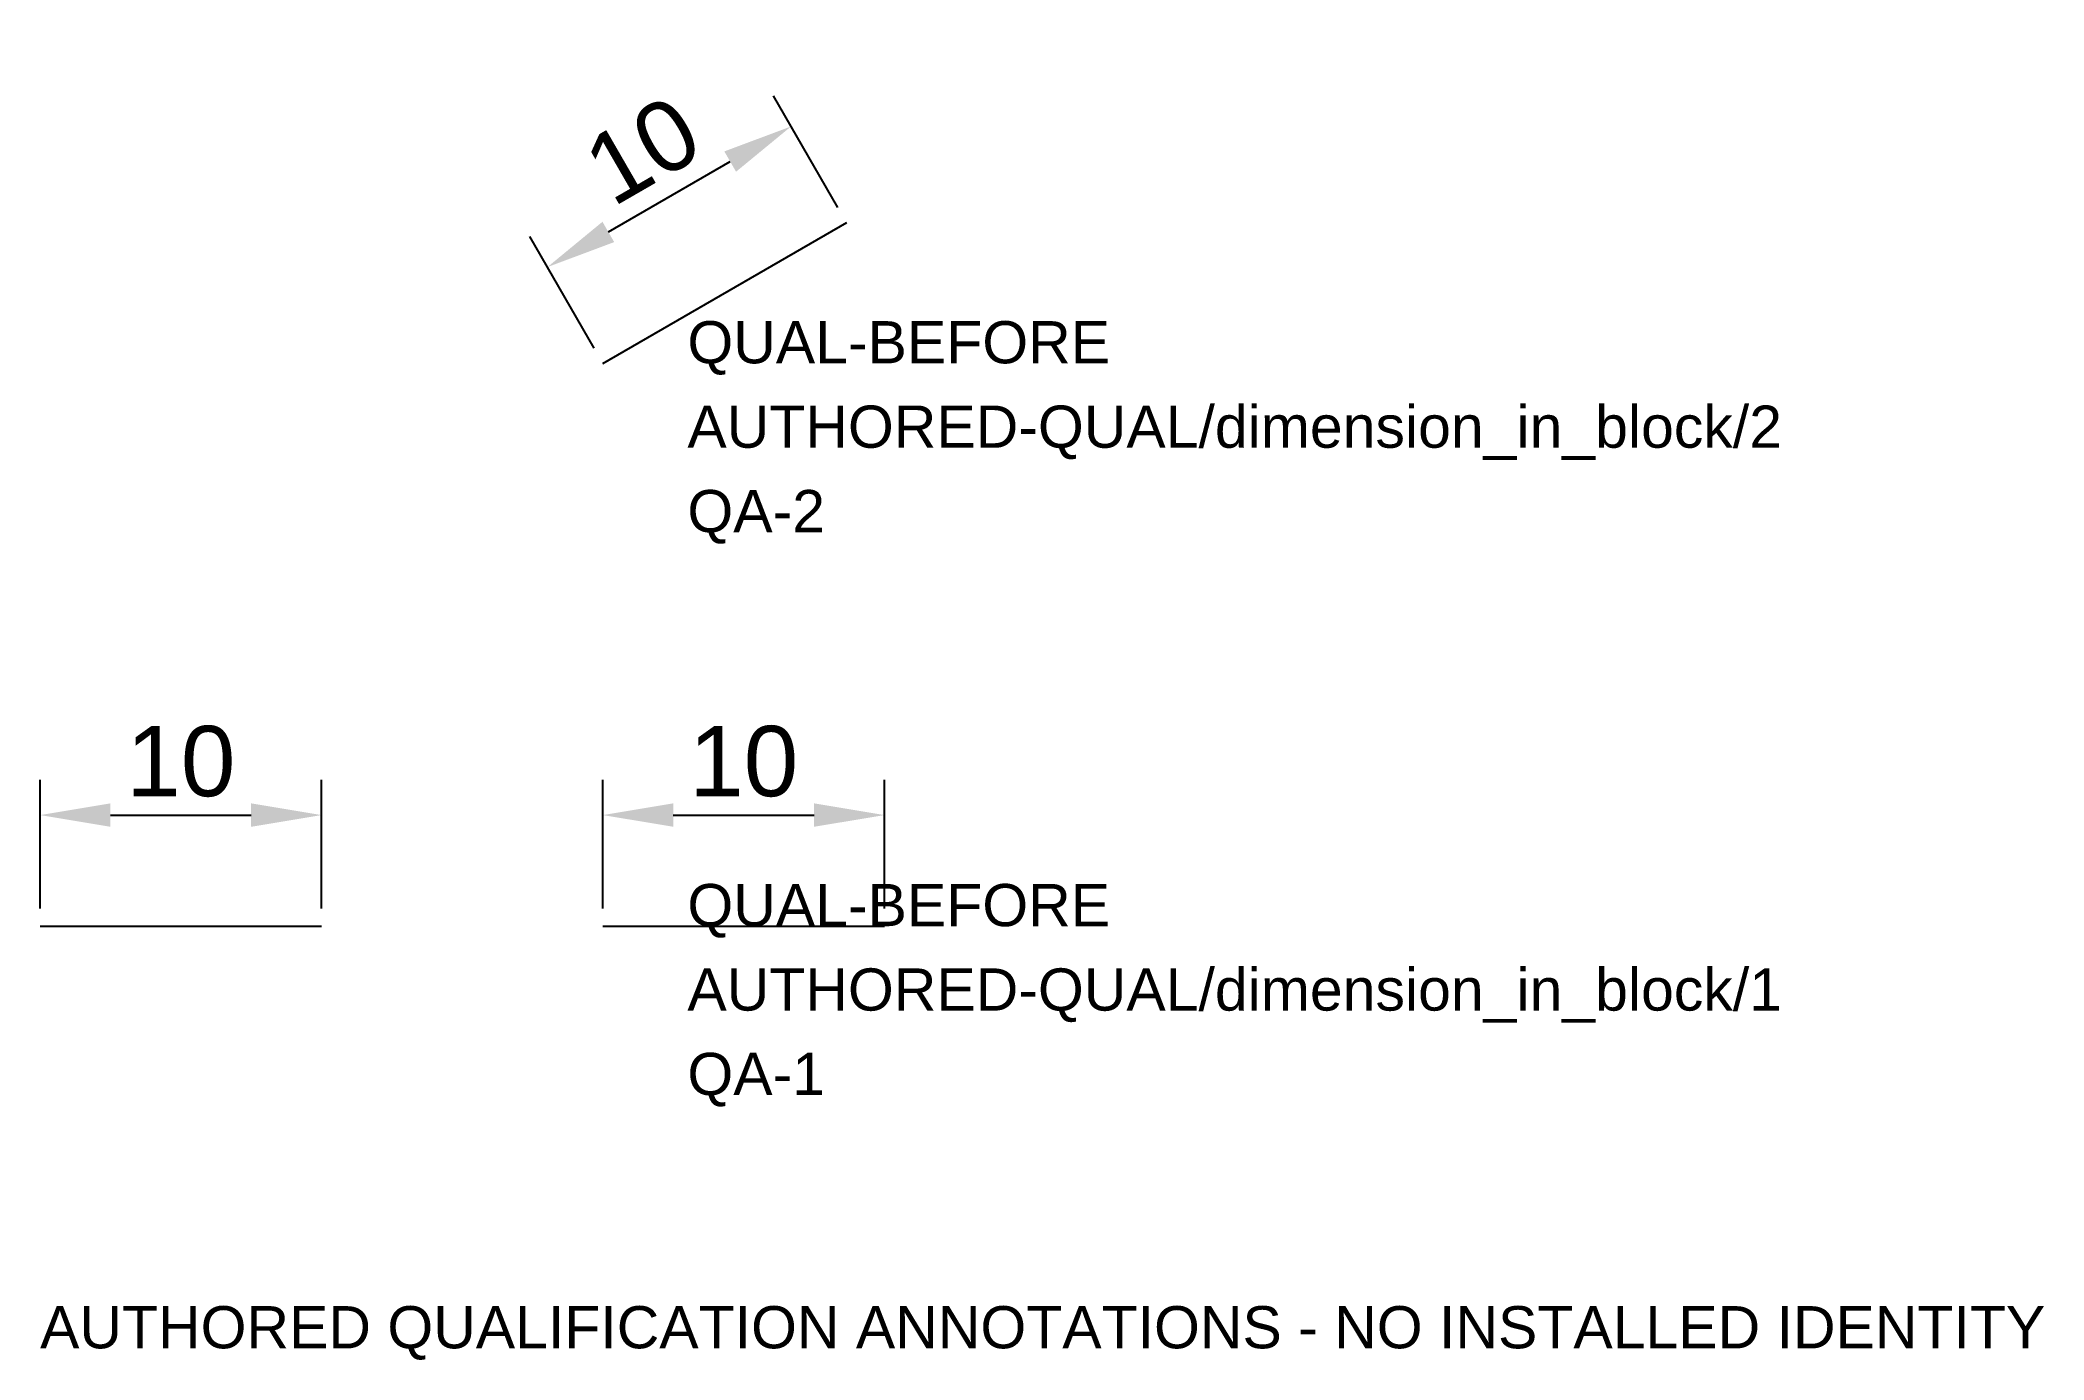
# Model space of a CAD drawing. Header units: metres. Extents: x 0 to 71.2, y -15.4 to 31.5.
import ezdxf

# ---------------------------------------------------------------- set-up
doc = ezdxf.new("R2010")
doc.units = ezdxf.units.M
doc.layers.add('ICT_QUAL_TEST_ONLY', color=7, linetype='Continuous')
doc.styles.get("Standard").update_dxf_attribs({"font": 'arial.ttf'})
doc.dimstyles.new('ISO-25', dxfattribs={"dimtxt": 2.5, "dimasz": 2.5, "dimexe": 1.25, "dimexo": 0.625, "dimtad": 1, "dimtxsty": 'Standard', "dimcen": 2.5, "dimazin": 3, "dimtfac": 1, "dimtmove": 0, "dimatfit": 3})

# ---------------------------------------------------------------- blocks, each defined once
blk = doc.blocks.new('*D1')
at = {"color": 0, "lineweight": -2}
for p, q in [((0, 0.625), (0, 5.198)), ((10, 0.625), (10, 5.198)), ((2.5, 3.948), (7.5, 3.948))]:
    blk.add_line(p, q, dxfattribs=at)
at = {"color": 0}
for points in [[(2.5, 4.365), (2.5, 3.532), (0, 3.948)], [(7.5, 3.532), (7.5, 4.365), (10, 3.948)]]:
    blk.add_solid(points, dxfattribs=at)
at = {"layer": 'Defpoints', "color": 0}
for p in [(10, 3.948), (0, 0), (10, 0)]:
    blk.add_point(p, dxfattribs=at)
at = {"color": 0, "insert": (5, 5.85), "char_height": 2.5, "attachment_point": 5}
blk.add_mtext('10', dxfattribs=at)
blk = doc.blocks.new('*D3')
at = {"color": 0, "lineweight": -2}
for p, q in [((0, 0.625), (0, 5.198)), ((10, 0.625), (10, 5.198)), ((2.5, 3.948), (7.5, 3.948))]:
    blk.add_line(p, q, dxfattribs=at)
at = {"color": 0}
for points in [[(2.5, 4.365), (2.5, 3.532), (0, 3.948)], [(7.5, 3.532), (7.5, 4.365), (10, 3.948)]]:
    blk.add_solid(points, dxfattribs=at)
at = {"layer": 'Defpoints', "color": 0}
for p in [(10, 3.948), (0, 0), (10, 0)]:
    blk.add_point(p, dxfattribs=at)
at = {"color": 0, "insert": (5, 5.85), "char_height": 2.5, "attachment_point": 5}
blk.add_mtext('10', dxfattribs=at)
blk = doc.blocks.new('BLK_WITH_DIM')
blk.add_line((0, 0), (10, 0))
dim = blk.add_aligned_dim(p1=(0, 0), p2=(10, 0), distance=3.948, dimstyle='ISO-25')
dim.commit()
dim.dimension.update_dxf_attribs({"geometry": '*D3', "text_midpoint": (5, 5.85)})

msp = doc.modelspace()

# ---------------------------------------------------------------- linework, layer by layer
msp.add_line((0, 0), (10, 0))

# ---------------------------------------------------------------- block references
ref = msp.add_blockref('BLK_WITH_DIM', (20, 20), dxfattribs=dict(rotation=30))
ref.add_attrib('MANUFACTURER', 'QUAL-BEFORE', (23, 20), dxfattribs={"layer": 'ICT_QUAL_TEST_ONLY', "height": 1.5})
ref.add_attrib('ICT_ID', 'AUTHORED-QUAL/dimension_in_block/2', (23, 17), dxfattribs={"layer": 'ICT_QUAL_TEST_ONLY', "height": 1.5})
ref.add_attrib('TAG', 'QA-2', (23, 14), dxfattribs={"layer": 'ICT_QUAL_TEST_ONLY', "height": 1.5})
ref = msp.add_blockref('BLK_WITH_DIM', (20, 0))
ref.add_attrib('MANUFACTURER', 'QUAL-BEFORE', (23, 0), dxfattribs={"layer": 'ICT_QUAL_TEST_ONLY', "height": 1.5})
ref.add_attrib('ICT_ID', 'AUTHORED-QUAL/dimension_in_block/1', (23, -3), dxfattribs={"layer": 'ICT_QUAL_TEST_ONLY', "height": 1.5})
ref.add_attrib('TAG', 'QA-1', (23, -6), dxfattribs={"layer": 'ICT_QUAL_TEST_ONLY', "height": 1.5})

# ---------------------------------------------------------------- texts
at = {"layer": 'ICT_QUAL_TEST_ONLY'}
msp.add_text('AUTHORED QUALIFICATION ANNOTATIONS - NO INSTALLED IDENTITY', height=1.5, dxfattribs=at).set_placement((0, -15))

# ---------------------------------------------------------------- dimensions: what is measured, and where the dimension line sits
dim = msp.add_aligned_dim(p1=(0, 0), p2=(10, 0), distance=3.948, dimstyle='ISO-25')
dim.commit()
dim.dimension.update_dxf_attribs({"geometry": '*D1', "text_midpoint": (5, 5.85)})

doc.saveas('drawing.dxf')
